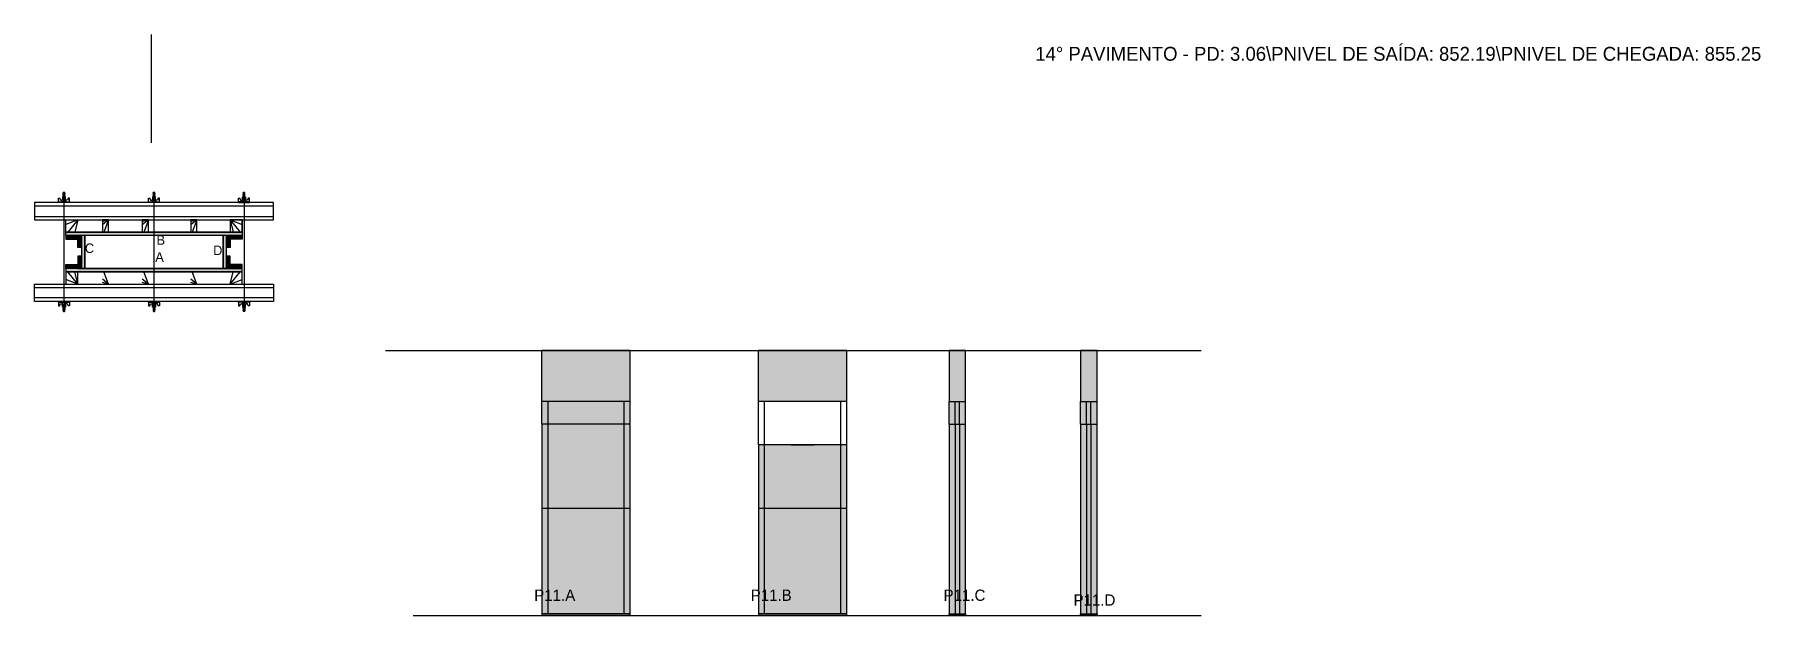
# Model space of a CAD drawing. Header units: metres. Extents: x 5697 to 7690, y 8585 to 9255.
import ezdxf

# ---------------------------------------------------------------- set-up
doc = ezdxf.new("R2010")
doc.units = ezdxf.units.M
for name, color, linetype in [('CHAPA', 7, 'Continuous'), ('COTA', 7, 'Continuous'), ('Hachura', 7, 'Continuous'), ('Madeira', 7, 'Continuous'), ('NOMENCLATURA', 7, 'Continuous'), ('Nível', 7, 'Continuous'), ('Painéis', 7, 'Continuous'), ('Perfil Metálico', 7, 'Continuous'), ('SARR_2.2x7', 7, 'Continuous'), ('SARRAFO', 7, 'Continuous'), ('Texto Seção', 7, 'Continuous'), ('TEXTO_GERAL', 7, 'Continuous')]:
    doc.layers.add(name, color=color, linetype=linetype)

msp = doc.modelspace()

# ---------------------------------------------------------------- hatches: boundary and pattern name
at = {"layer": 'COTA'}
h = msp.add_hatch(color=7, dxfattribs=at)
h.dxf.hatch_style = 1
h.paths.add_polyline_path([(6282.9, 8890.7), (6282.9, 8831.7), (6282.9, 8831.7), (6384.9, 8831.7), (6384.9, 8831.7), (6384.9, 8890.7), (6384.9, 8890.7), (6282.9, 8890.7)])
h = msp.add_hatch(color=7, dxfattribs=at)
h.dxf.hatch_style = 1
h.paths.add_polyline_path([(6533, 8890.7), (6533, 8831.7), (6533, 8831.7), (6635, 8831.7), (6635, 8831.7), (6635, 8890.7), (6635, 8890.7), (6533, 8890.7)])
h = msp.add_hatch(color=7, dxfattribs=at)
h.dxf.hatch_style = 1
h.paths.add_polyline_path([(6772.1, 8831.7), (6772.1, 8890.7), (6772.1, 8890.7), (6753.1, 8890.7), (6753.1, 8890.7), (6753.1, 8831.7), (6753.1, 8831.7), (6772.1, 8831.7), (6772.1, 8831.7)])
h = msp.add_hatch(color=7, dxfattribs=at)
h.dxf.hatch_style = 1
h.paths.add_polyline_path([(6924, 8831.7), (6924, 8890.7), (6924, 8890.7), (6905, 8890.7), (6905, 8890.7), (6905, 8831.7), (6905, 8831.7), (6924, 8831.7), (6924, 8831.7)])
at = {"layer": 'Hachura'}
h = msp.add_hatch(color=7, dxfattribs=at)
h.dxf.hatch_style = 1
h.paths.add_polyline_path([(5732.8, 9023.4), (5732.8, 9027.4), (5732.8, 9027.4), (5936.8, 9027.4), (5936.8, 9027.4), (5936.8, 9023.4), (5936.8, 9023.4), (5732.8, 9023.4)])
h = msp.add_hatch(color=7, dxfattribs=at)
h.dxf.hatch_style = 1
h.paths.add_polyline_path([(5732.8, 9023.4), (5732.8, 9027.4), (5732.8, 9027.4), (5936.8, 9027.4), (5936.8, 9027.4), (5936.8, 9023.4), (5936.8, 9023.4), (5732.8, 9023.4)])
h = msp.add_hatch(color=7, dxfattribs=at)
h.dxf.hatch_style = 1
h.paths.add_polyline_path([(5746.8, 9023.4), (5746.8, 9019), (5746.8, 9019), (5732.8, 9019), (5732.8, 9019), (5732.8, 9023.4), (5732.8, 9023.4), (5746.8, 9023.4)])
h = msp.add_hatch(color=7, dxfattribs=at)
h.dxf.hatch_style = 1
h.paths.add_polyline_path([(5751.2, 9023.4), (5746.8, 9023.4), (5746.8, 9023.4), (5746.8, 9009.4), (5746.8, 9009.4), (5751.2, 9009.4), (5751.2, 9009.4), (5751.2, 9023.4)])
h = msp.add_hatch(color=7, dxfattribs=at)
h.dxf.hatch_style = 1
h.paths.add_polyline_path([(5754.8, 9023.4), (5751.2, 9023.4), (5751.2, 9023.4), (5751.2, 8985.4), (5751.2, 8985.4), (5754.8, 8985.4), (5754.8, 8985.4), (5754.8, 9023.4)])
h = msp.add_hatch(color=7, dxfattribs=at)
h.dxf.hatch_style = 1
h.paths.add_polyline_path([(5754.8, 9023.4), (5751.2, 9023.4), (5751.2, 9023.4), (5751.2, 8985.4), (5751.2, 8985.4), (5754.8, 8985.4), (5754.8, 8985.4), (5754.8, 9023.4)])
h = msp.add_hatch(color=7, dxfattribs=at)
h.dxf.hatch_style = 1
h.paths.add_polyline_path([(5918.4, 9023.4), (5914.8, 9023.4), (5914.8, 9023.4), (5914.8, 8985.4), (5914.8, 8985.4), (5918.4, 8985.4), (5918.4, 8985.4), (5918.4, 9023.4)])
h = msp.add_hatch(color=7, dxfattribs=at)
h.dxf.hatch_style = 1
h.paths.add_polyline_path([(5918.4, 9023.4), (5914.8, 9023.4), (5914.8, 9023.4), (5914.8, 8985.4), (5914.8, 8985.4), (5918.4, 8985.4), (5918.4, 8985.4), (5918.4, 9023.4)])
h = msp.add_hatch(color=7, dxfattribs=at)
h.dxf.hatch_style = 1
h.paths.add_polyline_path([(5922.8, 9023.4), (5918.4, 9023.4), (5918.4, 9023.4), (5918.4, 9009.4), (5918.4, 9009.4), (5922.8, 9009.4), (5922.8, 9009.4), (5922.8, 9023.4)])
h = msp.add_hatch(color=7, dxfattribs=at)
h.dxf.hatch_style = 1
h.paths.add_polyline_path([(5922.8, 9023.4), (5922.8, 9019), (5922.8, 9019), (5936.8, 9019), (5936.8, 9019), (5936.8, 9023.4), (5936.8, 9023.4), (5922.8, 9023.4)])
h = msp.add_hatch(color=7, dxfattribs=at)
h.dxf.hatch_style = 1
h.paths.add_polyline_path([(5751.2, 8985.4), (5746.8, 8985.4), (5746.8, 8985.4), (5746.8, 8999.4), (5746.8, 8999.4), (5751.2, 8999.4), (5751.2, 8999.4), (5751.2, 8985.4)])
h = msp.add_hatch(color=7, dxfattribs=at)
h.dxf.hatch_style = 1
h.paths.add_polyline_path([(5922.8, 8985.4), (5918.4, 8985.4), (5918.4, 8985.4), (5918.4, 8999.4), (5918.4, 8999.4), (5922.8, 8999.4), (5922.8, 8999.4), (5922.8, 8985.4)])
h = msp.add_hatch(color=7, dxfattribs=at)
h.dxf.hatch_style = 1
h.paths.add_polyline_path([(5746.8, 8985.4), (5746.8, 8989.8), (5746.8, 8989.8), (5732.8, 8989.8), (5732.8, 8989.8), (5732.8, 8985.4), (5732.8, 8985.4), (5746.8, 8985.4)])
h = msp.add_hatch(color=7, dxfattribs=at)
h.dxf.hatch_style = 1
h.paths.add_polyline_path([(5732.8, 8985.4), (5732.8, 8981.4), (5732.8, 8981.4), (5936.8, 8981.4), (5936.8, 8981.4), (5936.8, 8985.4), (5936.8, 8985.4), (5732.8, 8985.4)])
h = msp.add_hatch(color=7, dxfattribs=at)
h.dxf.hatch_style = 1
h.paths.add_polyline_path([(5732.8, 8985.4), (5732.8, 8981.4), (5732.8, 8981.4), (5936.8, 8981.4), (5936.8, 8981.4), (5936.8, 8985.4), (5936.8, 8985.4), (5732.8, 8985.4)])
h = msp.add_hatch(color=7, dxfattribs=at)
h.dxf.hatch_style = 1
h.paths.add_polyline_path([(5922.8, 8985.4), (5922.8, 8989.8), (5922.8, 8989.8), (5936.8, 8989.8), (5936.8, 8989.8), (5936.8, 8985.4), (5936.8, 8985.4), (5922.8, 8985.4)])
h = msp.add_hatch(color=7, dxfattribs=at)
h.dxf.hatch_style = 1
h.paths.add_polyline_path([(6384.9, 8708.7), (6384.9, 8831.7), (6384.9, 8831.7), (6282.9, 8831.7), (6282.9, 8831.7), (6282.9, 8708.7), (6282.9, 8708.7), (6384.9, 8708.7)])
h = msp.add_hatch(color=7, dxfattribs=at)
h.dxf.hatch_style = 1
h.paths.add_polyline_path([(6772.1, 8584.7), (6772.1, 8831.7), (6772.1, 8831.7), (6753.1, 8831.7), (6753.1, 8831.7), (6753.1, 8584.7), (6753.1, 8584.7), (6772.1, 8584.7)])
h = msp.add_hatch(color=7, dxfattribs=at)
h.dxf.hatch_style = 1
h.paths.add_polyline_path([(6924, 8584.7), (6924, 8831.7), (6924, 8831.7), (6905, 8831.7), (6905, 8831.7), (6905, 8584.7), (6905, 8584.7), (6924, 8584.7)])
h = msp.add_hatch(color=7, dxfattribs=at)
h.dxf.hatch_style = 1
h.paths.add_polyline_path([(6533, 8708.7), (6635, 8708.7), (6635, 8708.7), (6635, 8781.7), (6635, 8781.7), (6533, 8781.7), (6533, 8781.7), (6533, 8708.7)])
h = msp.add_hatch(color=7, dxfattribs=at)
h.dxf.hatch_style = 1
h.paths.add_polyline_path([(6384.9, 8708.7), (6282.9, 8708.7), (6282.9, 8708.7), (6282.9, 8584.7), (6282.9, 8584.7), (6384.9, 8584.7), (6384.9, 8584.7), (6384.9, 8708.7)])
h = msp.add_hatch(color=7, dxfattribs=at)
h.dxf.hatch_style = 1
h.paths.add_polyline_path([(6635, 8584.7), (6635, 8708.7), (6635, 8708.7), (6533, 8708.7), (6533, 8708.7), (6533, 8584.7), (6533, 8584.7), (6635, 8584.7)])

# ---------------------------------------------------------------- linework, layer by layer
at = {"layer": 'CHAPA', "color": 7, "lineweight": 25}
for points in [[(5732.8, 9023.4), (5732.8, 9027.4), (5936.8, 9027.4), (5936.8, 9023.4)], [(5732.8, 9023.4), (5732.8, 9027.4), (5936.8, 9027.4), (5936.8, 9023.4)], [(5754.8, 9023.4), (5751.2, 9023.4), (5751.2, 8985.4), (5754.8, 8985.4)], [(5754.8, 9023.4), (5751.2, 9023.4), (5751.2, 8985.4), (5754.8, 8985.4)], [(5918.4, 9023.4), (5914.8, 9023.4), (5914.8, 8985.4), (5918.4, 8985.4)], [(5918.4, 9023.4), (5914.8, 9023.4), (5914.8, 8985.4), (5918.4, 8985.4)], [(5732.8, 8985.4), (5732.8, 8981.4), (5936.8, 8981.4), (5936.8, 8985.4)], [(5732.8, 8985.4), (5732.8, 8981.4), (5936.8, 8981.4), (5936.8, 8985.4)]]:
    msp.add_lwpolyline(points, close=True, dxfattribs=at)
at = {"layer": 'COTA', "color": 7, "lineweight": 25}
for p, q in [((6384.9, 8890.7), (6282.9, 8890.7)), ((6282.9, 8831.7), (6282.9, 8890.7)), ((6384.9, 8831.7), (6384.9, 8890.7)), ((6635, 8890.7), (6533, 8890.7)), ((6533, 8831.7), (6533, 8890.7)), ((6635, 8831.7), (6635, 8890.7))]:
    msp.add_line(p, q, dxfattribs=at)
for points in [[(6772.1, 8831.7), (6772.1, 8890.7), (6753.1, 8890.7), (6753.1, 8831.7)], [(6924, 8831.7), (6924, 8890.7), (6905, 8890.7), (6905, 8831.7)]]:
    msp.add_lwpolyline(points, dxfattribs=at)
at = {"layer": 'Defpoints', "color": 7, "lineweight": 25}
msp.add_line((5831.8, 9130.4), (5831.8, 9255.4), dxfattribs=at)
at = {"layer": 'Hachura', "color": 7, "lineweight": 25}
for p, q in [((5729.7, 9072.5), (5731.9, 9071.4)), ((5731.8, 9071.1), (5729.7, 9072.2)), ((5729.7, 9071.3), (5731.9, 9070.2)), ((5731.8, 9070), (5729.7, 9071.1)), ((5729.8, 9072.9), (5730.1, 9073.2)), ((5729.8, 9072.5), (5729.8, 9072.9)), ((5729.8, 9072.9), (5729.8, 9072.9)), ((5731.7, 9072.9), (5729.8, 9072.9)), ((5729.8, 9072.5), (5731.7, 9071.6)), ((5729.8, 9072.5), (5731.7, 9071.6)), ((5729.8, 9071.4), (5729.8, 9072)), ((5731.7, 9071.1), (5729.8, 9072)), ((5729.8, 9071.4), (5731.7, 9070.4)), ((5729.8, 9070.2), (5729.8, 9070.9)), ((5731.7, 9069.9), (5729.8, 9070.9)), ((5729.8, 9070.7), (5729.8, 9070.9)), ((5730.1, 9073.2), (5731.4, 9073.2)), ((5731.7, 9072.2), (5730.4, 9072.9)), ((5731.8, 9072.3), (5730.7, 9072.9)), ((5730.8, 9072.2), (5730.8, 8940.4)), ((5731.2, 9072.9), (5731.9, 9072.5)), ((5731.7, 9072.9), (5731.4, 9073.2)), ((5731.5, 9072.9), (5731.7, 9072.7)), ((5731.7, 9072.7), (5731.7, 9072.9)), ((5731.7, 9072.2), (5731.7, 9071.6)), ((5731.7, 9070.4), (5731.7, 9071.1)), ((5833.7, 9072.5), (5835.9, 9071.4)), ((5835.8, 9071.1), (5833.7, 9072.2)), ((5833.7, 9071.3), (5835.9, 9070.2)), ((5835.8, 9070), (5833.7, 9071.1)), ((5833.8, 9072.9), (5834.1, 9073.2)), ((5833.8, 9072.5), (5833.8, 9072.9)), ((5833.8, 9072.9), (5833.8, 9072.9)), ((5835.7, 9072.9), (5833.8, 9072.9)), ((5833.8, 9072.5), (5835.7, 9071.6)), ((5833.8, 9072.5), (5835.7, 9071.6)), ((5833.8, 9071.4), (5833.8, 9072)), ((5835.7, 9071.1), (5833.8, 9072)), ((5833.8, 9071.4), (5835.7, 9070.4)), ((5833.8, 9070.2), (5833.8, 9070.9)), ((5835.7, 9069.9), (5833.8, 9070.9)), ((5833.8, 9070.7), (5833.8, 9070.9)), ((5834.1, 9073.2), (5835.4, 9073.2)), ((5835.7, 9072.2), (5834.4, 9072.9)), ((5835.8, 9072.3), (5834.7, 9072.9)), ((5834.8, 9072.2), (5834.8, 8940.4)), ((5835.2, 9072.9), (5835.9, 9072.5)), ((5835.7, 9072.9), (5835.4, 9073.2)), ((5835.5, 9072.9), (5835.7, 9072.7)), ((5835.7, 9072.7), (5835.7, 9072.9)), ((5835.7, 9072.2), (5835.7, 9071.6)), ((5835.7, 9070.4), (5835.7, 9071.1)), ((5938.4, 9072.9), (5937.8, 9072.5)), ((5937.8, 9072.3), (5938.9, 9072.9)), ((5939.9, 9072.5), (5937.8, 9071.4)), ((5937.8, 9071.1), (5940, 9072.2)), ((5939.9, 9071.3), (5937.8, 9070.2)), ((5937.8, 9070), (5940, 9071.1)), ((5937.9, 9072.9), (5938.2, 9073.2)), ((5938.2, 9072.9), (5937.9, 9072.7)), ((5937.9, 9072.7), (5937.9, 9072.9)), ((5937.9, 9072.2), (5939.2, 9072.9)), ((5937.9, 9072.9), (5939.8, 9072.9)), ((5939.8, 9072.5), (5937.9, 9071.6)), ((5939.8, 9072.5), (5937.9, 9071.6)), ((5937.9, 9072.2), (5937.9, 9071.6)), ((5937.9, 9071.1), (5939.8, 9072)), ((5939.8, 9071.4), (5937.9, 9070.4)), ((5937.9, 9070.4), (5937.9, 9071.1)), ((5937.9, 9069.9), (5939.8, 9070.9)), ((5939.5, 9073.2), (5938.2, 9073.2)), ((5938.8, 9072.2), (5938.8, 8940.4)), ((5939.8, 9072.9), (5939.5, 9073.2)), ((5939.8, 9072.5), (5939.8, 9072.9)), ((5939.8, 9072.9), (5939.8, 9072.9)), ((5939.8, 9071.4), (5939.8, 9072)), ((5939.8, 9070.2), (5939.8, 9070.9)), ((5939.8, 9070.7), (5939.8, 9070.9)), ((5724.4, 9061.4), (5724.4, 9066.5)), ((5724.4, 9066.5), (5726, 9066.5)), ((5724.4, 9062.3), (5737.3, 9062.3)), ((5724.4, 9062.3), (5729.5, 9062.3)), ((5737.3, 9061.4), (5724.4, 9061.4)), ((5724.5, 9062.3), (5724.5, 9061.4)), ((5724.7, 9062.3), (5724.7, 9061.4)), ((5725.1, 9062.3), (5725.1, 9061.4)), ((5725.5, 9062.3), (5725.5, 9061.4)), ((5726, 9066.5), (5726.6, 9064.3)), ((5726.4, 9062.3), (5726.4, 9061.4)), ((5726.9, 9064.1), (5728.9, 9064.1)), ((5727.8, 9062.3), (5727.8, 9061.4)), ((5736.3, 9061.4), (5728.5, 9061.4)), ((5728.9, 9064.9), (5732.7, 9064.9)), ((5728.9, 9062.3), (5728.9, 9064.9)), ((5730.8, 9062.3), (5728.9, 9062.3)), ((5732.5, 9068.1), (5729.1, 9068.1)), ((5729.1, 9068.1), (5729.1, 9064.9)), ((5732.5, 9068), (5729.1, 9068)), ((5729.5, 9062.3), (5730.2, 9062.3)), ((5729.7, 9070.1), (5731.9, 9069.1)), ((5731.8, 9068.8), (5729.7, 9069.9)), ((5730.9, 9068.1), (5729.7, 9068.7)), ((5729.8, 9070.2), (5731.7, 9069.3)), ((5729.8, 9069.1), (5729.8, 9069.7)), ((5731.7, 9068.7), (5729.8, 9069.7)), ((5729.8, 9069.1), (5731.7, 9068.1)), ((5730.7, 9068.1), (5729.8, 9068.5)), ((5729.8, 9068.1), (5729.8, 9068.5)), ((5729.9, 9062), (5729.9, 9062.2)), ((5729.9, 9061.5), (5729.9, 9062)), ((5730.2, 9068.1), (5730.2, 9064.9)), ((5730.5, 9062.3), (5730.5, 9064.3)), ((5730.8, 9062.3), (5730.8, 9061.4)), ((5731, 9064.3), (5731, 9062.3)), ((5731.7, 9069.7), (5731.7, 9069.9)), ((5731.7, 9069.7), (5731.7, 9069.3)), ((5731.7, 9068.7), (5731.7, 9068.1)), ((5731.7, 9068.1), (5731.7, 9064.9)), ((5731.8, 9062.2), (5731.8, 9061.7)), ((5732.5, 9064.9), (5732.5, 9068.1)), ((5732.7, 9064.9), (5732.5, 9064.9)), ((5732.7, 9064.9), (5732.5, 9064.9)), ((5732.7, 9064.9), (5732.7, 9062.3)), ((5734.7, 9064.1), (5732.7, 9064.1)), ((5733.8, 9062.3), (5733.8, 9061.4)), ((5735.6, 9066.5), (5735, 9064.3)), ((5735.3, 9062.3), (5735.3, 9061.4)), ((5737.3, 9066.5), (5735.6, 9066.5)), ((5736.1, 9062.3), (5736.1, 9061.4)), ((5736.6, 9062.3), (5736.6, 9061.4)), ((5736.9, 9062.3), (5736.9, 9061.4)), ((5737.1, 9062.3), (5737.1, 9061.4)), ((5737.3, 9062.3), (5737.3, 9066.5)), ((5737.3, 9062.3), (5737.3, 9061.4)), ((5828.4, 9061.4), (5828.4, 9066.5)), ((5828.4, 9066.5), (5830, 9066.5)), ((5828.4, 9062.3), (5841.3, 9062.3)), ((5828.4, 9062.3), (5833.5, 9062.3)), ((5841.3, 9061.4), (5828.4, 9061.4)), ((5828.5, 9062.3), (5828.5, 9061.4)), ((5828.7, 9062.3), (5828.7, 9061.4)), ((5829.1, 9062.3), (5829.1, 9061.4)), ((5829.5, 9062.3), (5829.5, 9061.4)), ((5830, 9066.5), (5830.6, 9064.3)), ((5830.4, 9062.3), (5830.4, 9061.4)), ((5830.9, 9064.1), (5832.9, 9064.1)), ((5831.8, 9062.3), (5831.8, 9061.4)), ((5840.3, 9061.4), (5832.5, 9061.4)), ((5832.9, 9064.9), (5836.7, 9064.9)), ((5832.9, 9062.3), (5832.9, 9064.9)), ((5834.8, 9062.3), (5832.9, 9062.3)), ((5836.5, 9068.1), (5833.1, 9068.1)), ((5833.1, 9068.1), (5833.1, 9064.9)), ((5836.5, 9068), (5833.1, 9068)), ((5833.5, 9062.3), (5834.2, 9062.3)), ((5833.7, 9070.1), (5835.9, 9069.1)), ((5835.8, 9068.8), (5833.7, 9069.9)), ((5834.9, 9068.1), (5833.7, 9068.7)), ((5833.8, 9070.2), (5835.7, 9069.3)), ((5833.8, 9069.1), (5833.8, 9069.7)), ((5835.7, 9068.7), (5833.8, 9069.7)), ((5833.8, 9069.1), (5835.7, 9068.1)), ((5834.7, 9068.1), (5833.8, 9068.5)), ((5833.8, 9068.1), (5833.8, 9068.5)), ((5833.9, 9062), (5833.9, 9062.2)), ((5833.9, 9061.5), (5833.9, 9062)), ((5834.2, 9068.1), (5834.2, 9064.9)), ((5834.5, 9062.3), (5834.5, 9064.3)), ((5834.8, 9062.3), (5834.8, 9061.4)), ((5835, 9064.3), (5835, 9062.3)), ((5835.7, 9069.7), (5835.7, 9069.9)), ((5835.7, 9069.7), (5835.7, 9069.3)), ((5835.7, 9068.7), (5835.7, 9068.1)), ((5835.7, 9068.1), (5835.7, 9064.9)), ((5835.8, 9062.2), (5835.8, 9061.7)), ((5836.5, 9064.9), (5836.5, 9068.1)), ((5836.7, 9064.9), (5836.5, 9064.9)), ((5836.7, 9064.9), (5836.5, 9064.9)), ((5836.7, 9064.9), (5836.7, 9062.3)), ((5838.7, 9064.1), (5836.7, 9064.1)), ((5837.8, 9062.3), (5837.8, 9061.4)), ((5839.6, 9066.5), (5839, 9064.3)), ((5839.3, 9062.3), (5839.3, 9061.4)), ((5841.3, 9066.5), (5839.6, 9066.5)), ((5840.1, 9062.3), (5840.1, 9061.4)), ((5840.6, 9062.3), (5840.6, 9061.4)), ((5840.9, 9062.3), (5840.9, 9061.4)), ((5841.1, 9062.3), (5841.1, 9061.4)), ((5841.3, 9062.3), (5841.3, 9066.5)), ((5841.3, 9062.3), (5841.3, 9061.4)), ((5932.4, 9062.3), (5932.4, 9066.5)), ((5932.4, 9066.5), (5934, 9066.5)), ((5945.3, 9062.3), (5932.4, 9062.3)), ((5932.4, 9062.3), (5932.4, 9061.4)), ((5932.4, 9061.4), (5945.3, 9061.4)), ((5932.5, 9062.3), (5932.5, 9061.4)), ((5932.7, 9062.3), (5932.7, 9061.4)), ((5933.1, 9062.3), (5933.1, 9061.4)), ((5933.3, 9061.4), (5941.1, 9061.4)), ((5933.5, 9062.3), (5933.5, 9061.4)), ((5934, 9066.5), (5934.6, 9064.3)), ((5934.4, 9062.3), (5934.4, 9061.4)), ((5934.9, 9064.1), (5936.9, 9064.1)), ((5935.8, 9062.3), (5935.8, 9061.4)), ((5940.8, 9064.9), (5936.9, 9064.9)), ((5936.9, 9064.9), (5936.9, 9062.3)), ((5936.9, 9064.9), (5937.1, 9064.9)), ((5936.9, 9064.9), (5937.1, 9064.9)), ((5937.1, 9068.1), (5940.5, 9068.1)), ((5937.1, 9064.9), (5937.1, 9068.1)), ((5937.1, 9068), (5940.5, 9068)), ((5939.9, 9070.1), (5937.8, 9069.1)), ((5937.8, 9068.8), (5940, 9069.9)), ((5937.8, 9062.2), (5937.8, 9061.7)), ((5939.8, 9070.2), (5937.9, 9069.3)), ((5937.9, 9069.7), (5937.9, 9069.9)), ((5937.9, 9069.7), (5937.9, 9069.3)), ((5937.9, 9068.7), (5939.8, 9069.7)), ((5939.8, 9069.1), (5937.9, 9068.1)), ((5937.9, 9068.7), (5937.9, 9068.1)), ((5937.9, 9068.1), (5937.9, 9064.9)), ((5938.6, 9064.3), (5938.6, 9062.3)), ((5938.7, 9068.1), (5940, 9068.7)), ((5938.8, 9062.3), (5940.8, 9062.3)), ((5938.8, 9062.3), (5938.8, 9061.4)), ((5938.9, 9068.1), (5939.8, 9068.5)), ((5939.1, 9062.3), (5939.1, 9064.3)), ((5939.5, 9068.1), (5939.5, 9064.9)), ((5940.1, 9062.3), (5939.5, 9062.3)), ((5939.8, 9069.1), (5939.8, 9069.7)), ((5939.8, 9068.1), (5939.8, 9068.5)), ((5939.8, 9062), (5939.8, 9062.2)), ((5939.8, 9061.5), (5939.8, 9062)), ((5945.3, 9062.3), (5940.1, 9062.3)), ((5940.5, 9068.1), (5940.5, 9064.9)), ((5940.8, 9062.3), (5940.8, 9064.9)), ((5942.7, 9064.1), (5940.8, 9064.1)), ((5941.9, 9062.3), (5941.9, 9061.4)), ((5943.6, 9066.5), (5943, 9064.3)), ((5943.3, 9062.3), (5943.3, 9061.4)), ((5945.3, 9066.5), (5943.6, 9066.5)), ((5944.1, 9062.3), (5944.1, 9061.4)), ((5944.6, 9062.3), (5944.6, 9061.4)), ((5944.9, 9062.3), (5944.9, 9061.4)), ((5945.1, 9062.3), (5945.1, 9061.4)), ((5945.3, 9061.4), (5945.3, 9066.5)), ((5737.3, 8947.4), (5724.4, 8947.4)), ((5724.4, 8947.4), (5724.4, 8942.3)), ((5724.4, 8946.5), (5737.3, 8946.5)), ((5724.4, 8946.5), (5729.5, 8946.5)), ((5724.4, 8942.2), (5726, 8942.2)), ((5724.5, 8946.5), (5724.5, 8947.4)), ((5724.7, 8946.5), (5724.7, 8947.4)), ((5725.1, 8946.5), (5725.1, 8947.4)), ((5725.5, 8946.5), (5725.5, 8947.4)), ((5726, 8942.2), (5726.6, 8944.4)), ((5726.4, 8946.5), (5726.4, 8947.4)), ((5726.9, 8944.7), (5728.9, 8944.7)), ((5727.8, 8946.5), (5727.8, 8947.4)), ((5736.3, 8947.4), (5728.5, 8947.4)), ((5730.8, 8946.5), (5728.9, 8946.5)), ((5728.9, 8946.5), (5728.9, 8943.9)), ((5728.9, 8943.9), (5732.7, 8943.9)), ((5729.1, 8940.7), (5729.1, 8943.9)), ((5732.5, 8940.8), (5729.1, 8940.8)), ((5732.5, 8940.7), (5729.1, 8940.7)), ((5729.5, 8946.5), (5730.2, 8946.5)), ((5730.9, 8940.7), (5729.7, 8940)), ((5731.8, 8940), (5729.7, 8938.9)), ((5729.7, 8938.6), (5731.9, 8939.7)), ((5731.8, 8938.8), (5729.7, 8937.7)), ((5729.7, 8937.5), (5731.9, 8938.6)), ((5731.8, 8937.6), (5729.7, 8936.6)), ((5729.7, 8936.3), (5731.9, 8937.4)), ((5729.8, 8939.7), (5731.7, 8940.7)), ((5730.7, 8940.7), (5729.8, 8940.2)), ((5729.8, 8940.7), (5729.8, 8940.2)), ((5731.7, 8940), (5729.8, 8939.1)), ((5729.8, 8939.7), (5729.8, 8939.1)), ((5729.8, 8938.6), (5731.7, 8939.5)), ((5731.7, 8938.9), (5729.8, 8937.9)), ((5729.8, 8938.6), (5729.8, 8937.9)), ((5729.8, 8937.4), (5731.7, 8938.4)), ((5729.8, 8938.1), (5729.8, 8937.9)), ((5731.7, 8937.7), (5729.8, 8936.7)), ((5729.8, 8937.4), (5729.8, 8936.7)), ((5729.8, 8936.2), (5731.7, 8937.2)), ((5729.8, 8936.2), (5731.7, 8937.2)), ((5729.8, 8936.2), (5729.8, 8935.9)), ((5729.8, 8935.9), (5729.8, 8935.9)), ((5729.8, 8935.9), (5730.1, 8935.6)), ((5731.7, 8935.9), (5729.8, 8935.9)), ((5729.9, 8947.2), (5729.9, 8946.8)), ((5729.9, 8946.8), (5729.9, 8946.6)), ((5730.1, 8935.6), (5731.4, 8935.6)), ((5730.2, 8940.7), (5730.2, 8943.9)), ((5731.7, 8936.6), (5730.4, 8935.9)), ((5730.5, 8946.5), (5730.5, 8944.5)), ((5731.8, 8936.5), (5730.7, 8935.9)), ((5730.8, 8946.5), (5730.8, 8947.4)), ((5731, 8944.5), (5731, 8946.5)), ((5731.2, 8935.9), (5731.9, 8936.2)), ((5731.7, 8935.9), (5731.4, 8935.6)), ((5731.5, 8935.9), (5731.7, 8936)), ((5731.7, 8940.7), (5731.7, 8943.9)), ((5731.7, 8940), (5731.7, 8940.7)), ((5731.7, 8939.1), (5731.7, 8939.5)), ((5731.7, 8939.1), (5731.7, 8938.9)), ((5731.7, 8938.4), (5731.7, 8937.7)), ((5731.7, 8936.6), (5731.7, 8937.2)), ((5731.7, 8936), (5731.7, 8935.9)), ((5731.8, 8946.6), (5731.8, 8947)), ((5732.5, 8943.9), (5732.5, 8940.7)), ((5732.7, 8943.9), (5732.5, 8943.9)), ((5732.7, 8943.9), (5732.5, 8943.9)), ((5732.7, 8943.9), (5732.7, 8946.5)), ((5734.7, 8944.7), (5732.7, 8944.7)), ((5733.8, 8946.5), (5733.8, 8947.4)), ((5735.6, 8942.2), (5735, 8944.4)), ((5735.3, 8946.5), (5735.3, 8947.4)), ((5737.3, 8942.2), (5735.6, 8942.2)), ((5736.1, 8946.5), (5736.1, 8947.4)), ((5736.6, 8946.5), (5736.6, 8947.4)), ((5736.9, 8946.5), (5736.9, 8947.4)), ((5737.1, 8946.5), (5737.1, 8947.4)), ((5737.3, 8946.5), (5737.3, 8947.4)), ((5737.3, 8946.5), (5737.3, 8942.2)), ((5841.3, 8947.4), (5828.4, 8947.4)), ((5828.4, 8947.4), (5828.4, 8942.3)), ((5828.4, 8946.5), (5841.3, 8946.5)), ((5828.4, 8946.5), (5833.5, 8946.5)), ((5828.4, 8942.2), (5830, 8942.2)), ((5828.5, 8946.5), (5828.5, 8947.4)), ((5828.7, 8946.5), (5828.7, 8947.4)), ((5829.1, 8946.5), (5829.1, 8947.4)), ((5829.5, 8946.5), (5829.5, 8947.4)), ((5830, 8942.2), (5830.6, 8944.4)), ((5830.4, 8946.5), (5830.4, 8947.4)), ((5830.9, 8944.7), (5832.9, 8944.7)), ((5831.8, 8946.5), (5831.8, 8947.4)), ((5840.3, 8947.4), (5832.5, 8947.4)), ((5834.8, 8946.5), (5832.9, 8946.5)), ((5832.9, 8946.5), (5832.9, 8943.9)), ((5832.9, 8943.9), (5836.7, 8943.9)), ((5833.1, 8940.7), (5833.1, 8943.9)), ((5836.5, 8940.8), (5833.1, 8940.8)), ((5836.5, 8940.7), (5833.1, 8940.7)), ((5833.5, 8946.5), (5834.2, 8946.5)), ((5834.9, 8940.7), (5833.7, 8940)), ((5835.8, 8940), (5833.7, 8938.9)), ((5833.7, 8938.6), (5835.9, 8939.7)), ((5835.8, 8938.8), (5833.7, 8937.7)), ((5833.7, 8937.5), (5835.9, 8938.6)), ((5835.8, 8937.6), (5833.7, 8936.6)), ((5833.7, 8936.3), (5835.9, 8937.4)), ((5833.8, 8939.7), (5835.7, 8940.7)), ((5834.7, 8940.7), (5833.8, 8940.2)), ((5833.8, 8940.7), (5833.8, 8940.2)), ((5835.7, 8940), (5833.8, 8939.1)), ((5833.8, 8939.7), (5833.8, 8939.1)), ((5833.8, 8938.6), (5835.7, 8939.5)), ((5835.7, 8938.9), (5833.8, 8937.9)), ((5833.8, 8938.6), (5833.8, 8937.9)), ((5833.8, 8937.4), (5835.7, 8938.4)), ((5833.8, 8938.1), (5833.8, 8937.9)), ((5835.7, 8937.7), (5833.8, 8936.7)), ((5833.8, 8937.4), (5833.8, 8936.7)), ((5833.8, 8936.2), (5835.7, 8937.2)), ((5833.8, 8936.2), (5835.7, 8937.2)), ((5833.8, 8936.2), (5833.8, 8935.9)), ((5833.8, 8935.9), (5833.8, 8935.9)), ((5833.8, 8935.9), (5834.1, 8935.6)), ((5835.7, 8935.9), (5833.8, 8935.9)), ((5833.9, 8947.2), (5833.9, 8946.8)), ((5833.9, 8946.8), (5833.9, 8946.6)), ((5834.1, 8935.6), (5835.4, 8935.6)), ((5834.2, 8940.7), (5834.2, 8943.9)), ((5835.7, 8936.6), (5834.4, 8935.9)), ((5834.5, 8946.5), (5834.5, 8944.5)), ((5835.8, 8936.5), (5834.7, 8935.9)), ((5834.8, 8946.5), (5834.8, 8947.4)), ((5835, 8944.5), (5835, 8946.5)), ((5835.2, 8935.9), (5835.9, 8936.2)), ((5835.7, 8935.9), (5835.4, 8935.6)), ((5835.5, 8935.9), (5835.7, 8936)), ((5835.7, 8940.7), (5835.7, 8943.9)), ((5835.7, 8940), (5835.7, 8940.7)), ((5835.7, 8939.1), (5835.7, 8939.5)), ((5835.7, 8939.1), (5835.7, 8938.9)), ((5835.7, 8938.4), (5835.7, 8937.7)), ((5835.7, 8936.6), (5835.7, 8937.2)), ((5835.7, 8936), (5835.7, 8935.9)), ((5835.8, 8946.6), (5835.8, 8947)), ((5836.5, 8943.9), (5836.5, 8940.7)), ((5836.7, 8943.9), (5836.5, 8943.9)), ((5836.7, 8943.9), (5836.5, 8943.9)), ((5836.7, 8943.9), (5836.7, 8946.5)), ((5838.7, 8944.7), (5836.7, 8944.7)), ((5837.8, 8946.5), (5837.8, 8947.4)), ((5839.6, 8942.2), (5839, 8944.4)), ((5839.3, 8946.5), (5839.3, 8947.4)), ((5841.3, 8942.2), (5839.6, 8942.2)), ((5840.1, 8946.5), (5840.1, 8947.4)), ((5840.6, 8946.5), (5840.6, 8947.4)), ((5840.9, 8946.5), (5840.9, 8947.4)), ((5841.1, 8946.5), (5841.1, 8947.4)), ((5841.3, 8946.5), (5841.3, 8947.4)), ((5841.3, 8946.5), (5841.3, 8942.2)), ((5932.4, 8947.4), (5945.3, 8947.4)), ((5932.4, 8946.5), (5932.4, 8947.4)), ((5945.3, 8946.5), (5932.4, 8946.5)), ((5932.4, 8946.5), (5932.4, 8942.2)), ((5932.4, 8942.2), (5934, 8942.2)), ((5932.5, 8946.5), (5932.5, 8947.4)), ((5932.7, 8946.5), (5932.7, 8947.4)), ((5933.1, 8946.5), (5933.1, 8947.4)), ((5933.3, 8947.4), (5941.1, 8947.4)), ((5933.5, 8946.5), (5933.5, 8947.4)), ((5934, 8942.2), (5934.6, 8944.4)), ((5934.4, 8946.5), (5934.4, 8947.4)), ((5934.9, 8944.7), (5936.9, 8944.7)), ((5935.8, 8946.5), (5935.8, 8947.4)), ((5936.9, 8943.9), (5936.9, 8946.5)), ((5940.8, 8943.9), (5936.9, 8943.9)), ((5936.9, 8943.9), (5937.1, 8943.9)), ((5936.9, 8943.9), (5937.1, 8943.9)), ((5937.1, 8943.9), (5937.1, 8940.7)), ((5937.1, 8940.8), (5940.5, 8940.8)), ((5937.1, 8940.7), (5940.5, 8940.7)), ((5937.8, 8946.6), (5937.8, 8947)), ((5937.8, 8940), (5940, 8938.9)), ((5939.9, 8938.6), (5937.8, 8939.7)), ((5937.8, 8938.8), (5940, 8937.7)), ((5939.9, 8937.5), (5937.8, 8938.6)), ((5937.8, 8937.6), (5940, 8936.6)), ((5939.9, 8936.3), (5937.8, 8937.4)), ((5937.8, 8936.5), (5938.9, 8935.9)), ((5938.4, 8935.9), (5937.8, 8936.2)), ((5937.9, 8940.7), (5937.9, 8943.9)), ((5937.9, 8940), (5937.9, 8940.7)), ((5939.8, 8939.7), (5937.9, 8940.7)), ((5937.9, 8940), (5939.8, 8939.1)), ((5937.9, 8939.1), (5937.9, 8939.5)), ((5939.8, 8938.6), (5937.9, 8939.5)), ((5937.9, 8939.1), (5937.9, 8938.9)), ((5937.9, 8938.9), (5939.8, 8937.9)), ((5937.9, 8938.4), (5937.9, 8937.7)), ((5939.8, 8937.4), (5937.9, 8938.4)), ((5937.9, 8937.7), (5939.8, 8936.7)), ((5939.8, 8936.2), (5937.9, 8937.2)), ((5937.9, 8936.6), (5937.9, 8937.2)), ((5939.8, 8936.2), (5937.9, 8937.2)), ((5937.9, 8936.6), (5939.2, 8935.9)), ((5938.2, 8935.9), (5937.9, 8936)), ((5937.9, 8936), (5937.9, 8935.9)), ((5937.9, 8935.9), (5938.2, 8935.6)), ((5937.9, 8935.9), (5939.8, 8935.9)), ((5939.5, 8935.6), (5938.2, 8935.6)), ((5938.6, 8944.5), (5938.6, 8946.5)), ((5938.7, 8940.7), (5940, 8940)), ((5938.8, 8946.5), (5938.8, 8947.4)), ((5938.8, 8946.5), (5940.8, 8946.5)), ((5938.9, 8940.7), (5939.8, 8940.2)), ((5939.1, 8946.5), (5939.1, 8944.5)), ((5940.1, 8946.5), (5939.5, 8946.5)), ((5939.5, 8940.7), (5939.5, 8943.9)), ((5939.8, 8935.9), (5939.5, 8935.6)), ((5939.8, 8947.2), (5939.8, 8946.8)), ((5939.8, 8946.8), (5939.8, 8946.6)), ((5939.8, 8940.7), (5939.8, 8940.2)), ((5939.8, 8939.7), (5939.8, 8939.1)), ((5939.8, 8938.6), (5939.8, 8937.9)), ((5939.8, 8938.1), (5939.8, 8937.9)), ((5939.8, 8937.4), (5939.8, 8936.7)), ((5939.8, 8936.2), (5939.8, 8935.9)), ((5939.8, 8935.9), (5939.8, 8935.9)), ((5945.3, 8946.5), (5940.1, 8946.5)), ((5940.5, 8940.7), (5940.5, 8943.9)), ((5940.8, 8946.5), (5940.8, 8943.9)), ((5942.7, 8944.7), (5940.8, 8944.7)), ((5941.9, 8946.5), (5941.9, 8947.4)), ((5943.6, 8942.2), (5943, 8944.4)), ((5943.3, 8946.5), (5943.3, 8947.4)), ((5945.3, 8942.2), (5943.6, 8942.2)), ((5944.1, 8946.5), (5944.1, 8947.4)), ((5944.6, 8946.5), (5944.6, 8947.4)), ((5944.9, 8946.5), (5944.9, 8947.4)), ((5945.1, 8946.5), (5945.1, 8947.4)), ((5945.3, 8947.4), (5945.3, 8942.3))]:
    msp.add_line(p, q, dxfattribs=at)
at = {"layer": 'Madeira', "color": 7, "lineweight": 25}
for p, q in [((5746.8, 9041.4), (5732.8, 9036)), ((5746.8, 9041.4), (5735.3, 9027.4)), ((5746.8, 9041.4), (5743.3, 9027.4)), ((5782.3, 9041.4), (5775.3, 9035.6)), ((5782.3, 9041.4), (5775.3, 9039.7)), ((5782.3, 9041.4), (5776.9, 9027.4)), ((5828.3, 9041.4), (5821.3, 9035.6)), ((5828.3, 9041.4), (5821.3, 9039.7)), ((5828.3, 9041.4), (5822.9, 9027.4)), ((5884.3, 9041.4), (5877.3, 9035.6)), ((5884.3, 9041.4), (5877.3, 9039.7)), ((5884.3, 9041.4), (5878.9, 9027.4)), ((5922.8, 9041.4), (5934.3, 9027.4)), ((5922.8, 9041.4), (5926.3, 9027.4)), ((5922.8, 9041.4), (5936.8, 9036)), ((5746.8, 8967.4), (5732.8, 8972.8)), ((5746.8, 8967.4), (5735.3, 8981.4)), ((5746.8, 8967.4), (5743.3, 8981.4)), ((5782.3, 8967.4), (5775.3, 8973.1)), ((5782.3, 8967.4), (5776.9, 8981.4)), ((5828.3, 8967.4), (5821.3, 8973.1)), ((5828.3, 8967.4), (5822.9, 8981.4)), ((5884.3, 8967.4), (5877.3, 8973.1)), ((5884.3, 8967.4), (5878.9, 8981.4)), ((5922.8, 8967.4), (5934.3, 8981.4)), ((5922.8, 8967.4), (5926.3, 8981.4)), ((5922.8, 8967.4), (5936.8, 8972.8)), ((5782.3, 8967.4), (5775.3, 8969.1)), ((5828.3, 8967.4), (5821.3, 8969.1)), ((5884.3, 8967.4), (5877.3, 8969.1))]:
    msp.add_line(p, q, dxfattribs=at)
for points in [[(5936.8, 9041.4), (5936.8, 9027.4), (5732.8, 9027.4), (5732.8, 9041.4)], [(5782.3, 9041.4), (5775.3, 9041.4), (5775.3, 9027.4), (5782.3, 9027.4)], [(5828.3, 9041.4), (5821.3, 9041.4), (5821.3, 9027.4), (5828.3, 9027.4)], [(5884.3, 9041.4), (5877.3, 9041.4), (5877.3, 9027.4), (5884.3, 9027.4)], [(5922.8, 9041.4), (5922.8, 9027.4), (5936.8, 9027.4), (5936.8, 9041.4)], [(5746.8, 8967.4), (5746.8, 8981.4), (5732.8, 8981.4), (5732.8, 8967.4)], [(5936.8, 8967.4), (5936.8, 8981.4), (5732.8, 8981.4), (5732.8, 8967.4)]]:
    msp.add_lwpolyline(points, close=True, dxfattribs=at)
at = {"layer": 'Nível', "color": 7, "lineweight": 25}
for p, q in [((6102.1, 8890.7), (7044.2, 8890.7)), ((6134, 8584.7), (7044.2, 8584.7))]:
    msp.add_line(p, q, dxfattribs=at)
at = {"layer": 'Painéis', "color": 7, "lineweight": 25}
for p, q in [((6384.9, 8831.7), (6282.9, 8831.7)), ((6282.9, 8805.7), (6282.9, 8831.7)), ((6384.9, 8805.7), (6384.9, 8831.7)), ((6635, 8831.7), (6533, 8831.7)), ((6533, 8781.7), (6533, 8831.7)), ((6635, 8781.7), (6635, 8831.7)), ((6753.1, 8831.7), (6772.1, 8831.7)), ((6753.1, 8805.7), (6753.1, 8831.7)), ((6772.1, 8805.7), (6772.1, 8831.7)), ((6905, 8831.7), (6924, 8831.7)), ((6905, 8805.7), (6905, 8831.7)), ((6924, 8805.7), (6924, 8831.7)), ((6282.9, 8805.7), (6282.9, 8584.7)), ((6384.9, 8805.7), (6282.9, 8805.7)), ((6384.9, 8805.7), (6282.9, 8805.7)), ((6384.9, 8584.7), (6384.9, 8805.7)), ((6753.1, 8805.7), (6753.1, 8586.7)), ((6753.1, 8805.7), (6772.1, 8805.7)), ((6772.1, 8586.7), (6772.1, 8805.7)), ((6905, 8805.7), (6905, 8586.7)), ((6905, 8805.7), (6924, 8805.7)), ((6924, 8586.7), (6924, 8805.7)), ((6533, 8781.7), (6533, 8584.7)), ((6635, 8781.7), (6533, 8781.7)), ((6570.5, 8781.7), (6597.5, 8781.7)), ((6635, 8584.7), (6635, 8781.7)), ((6282.9, 8708.7), (6384.9, 8708.7)), ((6533, 8708.7), (6635, 8708.7)), ((6282.9, 8586.7), (6384.9, 8586.7)), ((6533, 8586.7), (6635, 8586.7)), ((6753.1, 8586.7), (6772.1, 8586.7)), ((6905, 8586.7), (6924, 8586.7))]:
    msp.add_line(p, q, dxfattribs=at)
for points in [[(5914.8, 8985.4), (5914.8, 9023.4), (5754.8, 9023.4), (5754.8, 8985.4)], [(6384.9, 8586.7), (6282.9, 8586.7), (6282.9, 8584.7), (6384.9, 8584.7)], [(6635, 8586.7), (6533, 8586.7), (6533, 8584.7), (6635, 8584.7)], [(6753.1, 8586.7), (6772.1, 8586.7), (6772.1, 8584.7), (6753.1, 8584.7)], [(6905, 8586.7), (6924, 8586.7), (6924, 8584.7), (6905, 8584.7)]]:
    msp.add_lwpolyline(points, close=True, dxfattribs=at)
at = {"layer": 'Perfil Metálico', "color": 7, "lineweight": 25}
for points in [[(5696.8, 9061.4), (5696.8, 9041.4), (5972.8, 9041.4), (5972.8, 9061.4)], [(5972.8, 9045.4), (5972.8, 9057.4), (5696.8, 9057.4), (5696.8, 9045.4)], [(5696.8, 8947.4), (5696.8, 8967.4), (5972.8, 8967.4), (5972.8, 8947.4)], [(5972.8, 8963.4), (5972.8, 8951.4), (5696.8, 8951.4), (5696.8, 8963.4)]]:
    msp.add_lwpolyline(points, close=True, dxfattribs=at)
at = {"layer": 'SARR_2.2x7', "color": 7, "lineweight": 25}
for p, q in [((6289.9, 8805.7), (6289.9, 8831.7)), ((6377.9, 8805.7), (6377.9, 8831.7)), ((6540, 8781.7), (6540, 8831.7)), ((6628, 8781.7), (6628, 8831.7)), ((6760.1, 8805.7), (6760.1, 8831.7)), ((6765.1, 8805.7), (6765.1, 8831.7)), ((6912, 8805.7), (6912, 8831.7)), ((6917, 8805.7), (6917, 8831.7)), ((6289.9, 8708.7), (6289.9, 8805.7)), ((6377.9, 8708.7), (6377.9, 8805.7)), ((6760.1, 8805.7), (6760.1, 8586.7)), ((6765.1, 8805.7), (6765.1, 8586.7)), ((6912, 8805.7), (6912, 8586.7)), ((6917, 8805.7), (6917, 8586.7)), ((6540, 8708.7), (6540, 8781.7)), ((6628, 8708.7), (6628, 8781.7)), ((6289.9, 8586.7), (6289.9, 8708.7)), ((6377.9, 8586.7), (6377.9, 8708.7)), ((6540, 8586.7), (6540, 8708.7)), ((6628, 8586.7), (6628, 8708.7)), ((6289.9, 8586.7), (6289.9, 8586.7)), ((6377.9, 8586.7), (6377.9, 8586.7)), ((6540, 8586.7), (6540, 8586.7)), ((6628, 8586.7), (6628, 8586.7))]:
    msp.add_line(p, q, dxfattribs=at)
at = {"layer": 'SARRAFO', "color": 7, "lineweight": 25}
for points in [[(5732.8, 9019), (5746.8, 9019), (5746.8, 9023.4), (5732.8, 9023.4)], [(5746.8, 9009.4), (5746.8, 9023.4), (5751.2, 9023.4), (5751.2, 9009.4)], [(5918.4, 9009.4), (5918.4, 9023.4), (5922.8, 9023.4), (5922.8, 9009.4)], [(5936.8, 9019), (5922.8, 9019), (5922.8, 9023.4), (5936.8, 9023.4)], [(5746.8, 8999.4), (5746.8, 8985.4), (5751.2, 8985.4), (5751.2, 8999.4)], [(5918.4, 8999.4), (5918.4, 8985.4), (5922.8, 8985.4), (5922.8, 8999.4)], [(5732.8, 8989.8), (5746.8, 8989.8), (5746.8, 8985.4), (5732.8, 8985.4)], [(5936.8, 8989.8), (5922.8, 8989.8), (5922.8, 8985.4), (5936.8, 8985.4)]]:
    msp.add_lwpolyline(points, close=True, dxfattribs=at)

# ---------------------------------------------------------------- texts
at = {"layer": 'NOMENCLATURA', "color": 7, "lineweight": 25}
msp.add_text('14° PAVIMENTO - PD: 3.06\\PNIVEL DE SAÍDA: 852.19\\PNIVEL DE CHEGADA: 855.25', height=16, dxfattribs=at).set_placement((6852.7, 9225.2))
at = {"layer": 'Texto Seção', "color": 7, "lineweight": 25}
for s, p in [('P11.A', (6274, 8601.6)), ('P11.B', (6524, 8601.6)), ('P11.C', (6746.8, 8601.6)), ('P11.D', (6896.9, 8596))]:
    msp.add_text(s, height=13, dxfattribs=at).set_placement(p)
at = {"layer": 'TEXTO_GERAL', "color": 7, "lineweight": 25}
for s, p in [('C', (5755, 9003.2)), ('B', (5837.8, 9012.7)), ('D', (5903.2, 9000.8)), ('A', (5836.3, 8993))]:
    msp.add_text(s, height=11, dxfattribs=at).set_placement(p)

doc.saveas('drawing.dxf')
